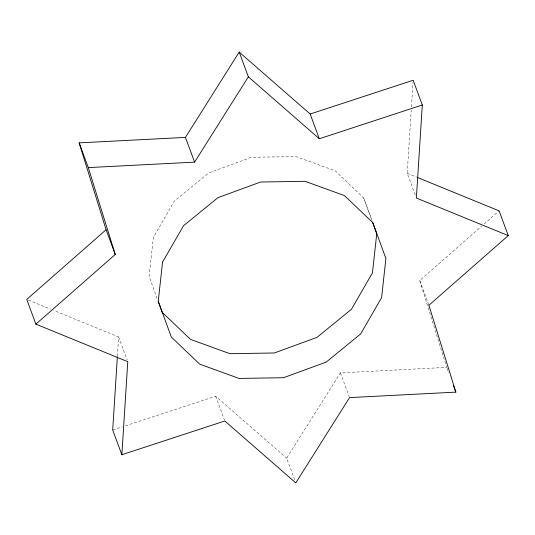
<?xml version="1.0" encoding="UTF-8"?>
<svg xmlns="http://www.w3.org/2000/svg" width="535" height="535" viewBox="0 0 535 535"><rect width="100%" height="100%" fill="white"/><g stroke="black" fill="none" stroke-linecap="round" stroke-linejoin="round"><path stroke-width="0.4" stroke-dasharray="2.67 2.01" d="M117.412 356.069L118.63 336.963L53.774 310.447M415.227 194.947L407.215 173.3L411.241 110.163M411.455 106.846L412.993 82.751M294.651 479.808L286.646 458.161L340.407 372.868L446.698 367.391L419.741 280.521L481.6 226.218M484.101 224.025L499.101 210.857M112.698 430L122.207 426.883M125.371 425.847L215.685 396.248L286.646 458.161M407.215 173.3L416.484 177.085M28.295 300.035L50.685 309.19M371.999 220.393L363.706 197.977L335.325 170.859L295.922 156.568L251.49 157.283L208.804 172.899L174.357 201.033L153.398 237.4L149.105 276.468L157.043 298.269M419.741 280.521L428.896 305.258M446.986 368.167L448.698 372.801M340.407 372.868L349.275 396.836M215.685 396.248L224.546 420.216M118.63 336.963L127.21 360.155M363.706 197.977L371.638 219.778"/><path stroke-width="0.8" d="M117.359 356.898L112.698 430L121.846 454.737L224.834 420.985L295.795 482.904L349.562 397.605L455.847 392.128L428.896 305.258L508.25 235.601L499.101 210.857L417.253 177.399M121.846 454.737L127.785 361.7L35.898 324.143L26.75 299.399L106.104 229.742L79.153 142.872L185.438 137.395L239.205 52.096L310.166 114.015L319.315 138.752L422.302 105L413.154 80.263L310.166 114.015M422.302 105L416.37 198.037L508.25 235.601M79.153 142.872L88.302 167.609L194.593 162.132L248.354 76.839L239.205 52.096M35.898 324.143L115.259 254.479L88.302 167.609M248.354 76.839L319.315 138.752M453.279 385.173L455.847 392.128M185.438 137.395L194.593 162.132M106.104 229.742L115.259 254.479M372.487 222.119L376.74 233.795L372.454 272.863L351.488 309.23L317.041 337.364L274.355 352.973L229.93 353.695L190.527 339.404L162.145 312.286L158.179 301.386M162.546 262.137L158.26 301.205L171.294 337.023L199.675 364.141L239.078 378.432L283.51 377.717L326.196 362.101L360.643 333.967L381.602 297.6L385.895 258.532L372.855 222.714L344.473 195.596L305.07 181.305L260.645 182.027L217.959 197.636L183.512 225.77L162.546 262.137"/></g></svg>
